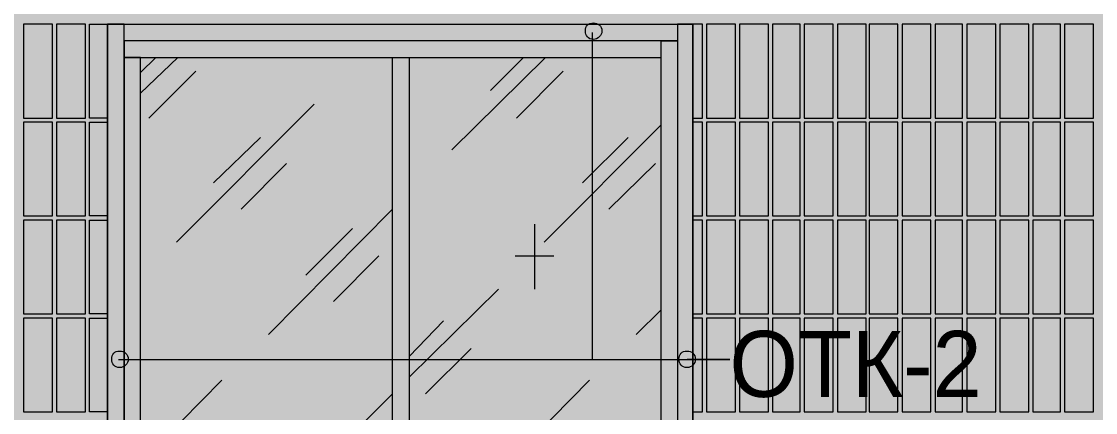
# Model space of a CAD drawing. Header units: millimetres. Extents: x -28928 to 100580, y -22867 to 36490.
# Drawn here: x 35031 to 38331, y 5739 to 6938 of the extents above; entities that cross this region are included whole.
import ezdxf

# ---------------------------------------------------------------- set-up
doc = ezdxf.new("R2010")
doc.units = ezdxf.units.MM
doc.layers.add('PDF _Геометрия', color=7, linetype='Continuous', true_color=0x8f8e8d)
doc.layers.add('PDF _Сплошная заливка', color=7, linetype='Continuous', true_color=0xffffff)
doc.layers.add('PDF _Текст', color=7, linetype='Continuous')

msp = doc.modelspace()

# ---------------------------------------------------------------- hatches: boundary and pattern name
at = {"layer": 'PDF _Сплошная заливка', "true_color": 0xffb53f, "transparency": 33554559}
h = msp.add_hatch(color=40, dxfattribs=at)
h.paths.add_polyline_path([(54591.8246691932, 8685.65908036111), (54591.8246691932, 8224.505234207263), (54845.67082303936, 8224.505234207263), (54845.67082303936, 8685.65908036111)])
h.paths.add_polyline_path([(54460.67082303934, 3189.889849591815), (54460.67082303934, 2728.736003437971), (54566.44005380859, 2728.736003437971), (54566.44005380859, 3189.889849591815)])
h.paths.add_polyline_path([(54875.28620765472, 3689.120618822584), (54875.28620765472, 3227.96677266874), (55243.36313073165, 3227.96677266874), (55243.36313073165, 3689.120618822584)])
h.paths.add_polyline_path([(54875.28620765472, 3189.889849591815), (54875.28620765472, 2728.736003437971), (55243.36313073165, 2728.736003437971), (55243.36313073165, 3189.889849591815)])
h.paths.add_polyline_path([(54460.67082303934, 3689.120618822584), (54460.67082303934, 3227.96677266874), (54566.44005380859, 3227.96677266874), (54566.44005380859, 3689.120618822584)])
h.paths.add_polyline_path([(43706.05543842383, 2161.812926514882), (43706.05543842383, 2144.889849591811), (44006.44005380846, 2144.889849591811), (44006.44005380846, 2161.812926514882)])
h.paths.add_polyline_path([(54875.28620765472, 4188.351388053372), (54875.28620765472, 3727.19754189951), (55243.36313073165, 3727.19754189951), (55243.36313073165, 4188.351388053372)])
h.paths.add_polyline_path([(43706.05543842383, 2094.120618822577), (43706.05543842383, 2081.428311130272), (44006.44005380846, 2081.428311130272), (44006.44005380846, 2094.120618822577)])
h.paths.add_polyline_path([(54460.67082303934, 4188.351388053372), (54460.67082303934, 3727.19754189951), (54566.44005380859, 3727.19754189951), (54566.44005380859, 4188.351388053372)])
h.paths.add_polyline_path([(43706.05543842383, 2034.889849591804), (43706.05543842383, 2022.197541899495), (44006.44005380846, 2022.197541899495), (44006.44005380846, 2034.889849591804)])
h.paths.add_polyline_path([(54591.8246691932, 4687.582157284141), (54591.8246691932, 4226.428311130294), (54845.67082303936, 4226.428311130294), (54845.67082303936, 4687.582157284141)])
h.paths.add_polyline_path([(43706.05543842383, 1971.428311130265), (43706.05543842383, 1962.966772668718), (44006.44005380846, 1962.966772668718), (44006.44005380846, 1971.428311130265)])
h.paths.add_polyline_path([(54591.8246691932, 5186.812926514911), (54591.8246691932, 4725.659080361063), (54845.67082303936, 4725.659080361063), (54845.67082303936, 5186.812926514911)])
h.paths.add_polyline_path([(43706.05543842383, 1912.197541899488), (43706.05543842383, 1903.73600343796), (44006.44005380846, 1903.73600343796), (44006.44005380846, 1912.197541899488)])
h.paths.add_polyline_path([(54875.28620765472, 5686.043695745695), (54875.28620765472, 5224.889849591833), (55243.36313073165, 5224.889849591833), (55243.36313073165, 5686.043695745695)])
h.paths.add_polyline_path([(43706.05543842383, 1852.966772668729), (43706.05543842383, 1844.505234207187), (44006.44005380846, 1844.505234207187), (44006.44005380846, 1852.966772668729)])
h.paths.add_polyline_path([(54460.67082303934, 5686.043695745695), (54460.67082303934, 5224.889849591833), (54566.44005380859, 5224.889849591833), (54566.44005380859, 5686.043695745695)])
h.paths.add_polyline_path([(43706.05543842383, 1793.736003437953), (43706.05543842383, 1785.27446497641), (44006.44005380846, 1785.27446497641), (44006.44005380846, 1793.736003437953)])
h.paths.add_polyline_path([(54875.28620765472, 6185.274464976465), (54875.28620765472, 5728.351388053383), (55243.36313073165, 5728.351388053383), (55243.36313073165, 6185.274464976465)])
h.paths.add_polyline_path([(43490.2862076546, 1793.736003437953), (43490.2862076546, 1785.27446497641), (43612.97851534691, 1785.27446497641), (43612.97851534691, 1793.736003437953)])
h.paths.add_polyline_path([(54460.67082303934, 6185.274464976465), (54460.67082303934, 5728.351388053383), (54566.44005380859, 5728.351388053383), (54566.44005380859, 6185.274464976465)])
h.paths.add_polyline_path([(43490.2862076546, 1852.966772668729), (43490.2862076546, 1844.505234207187), (43612.97851534691, 1844.505234207187), (43612.97851534691, 1852.966772668729)])
h.paths.add_polyline_path([(54591.8246691932, 6684.505234207234), (54591.8246691932, 6227.582157284152), (54845.67082303936, 6227.582157284152), (54845.67082303936, 6684.505234207234)])
h.paths.add_polyline_path([(43490.2862076546, 1912.197541899488), (43490.2862076546, 1903.73600343796), (43612.97851534691, 1903.73600343796), (43612.97851534691, 1912.197541899488)])
h.paths.add_polyline_path([(54591.8246691932, 7183.736003438022), (54591.8246691932, 6726.81292651494), (54845.67082303936, 6726.81292651494), (54845.67082303936, 7183.736003438022)])
h.paths.add_polyline_path([(43490.2862076546, 1971.428311130265), (43490.2862076546, 1962.966772668718), (43612.97851534691, 1962.966772668718), (43612.97851534691, 1971.428311130265)])
h.paths.add_polyline_path([(54875.28620765472, 7687.197541899553), (54875.28620765472, 7226.04369574571), (55243.36313073165, 7226.04369574571), (55243.36313073165, 7687.197541899553)])
h.paths.add_polyline_path([(43490.2862076546, 2034.889849591804), (43490.2862076546, 2022.197541899495), (43612.97851534691, 2022.197541899495), (43612.97851534691, 2034.889849591804)])
h.paths.add_polyline_path([(54460.67082303934, 7687.197541899553), (54460.67082303934, 7226.04369574571), (54566.44005380859, 7226.04369574571), (54566.44005380859, 7687.197541899553)])
h.paths.add_polyline_path([(43490.2862076546, 2094.120618822577), (43490.2862076546, 2081.428311130272), (43612.97851534691, 2081.428311130272), (43612.97851534691, 2094.120618822577)])
h.paths.add_polyline_path([(54875.28620765472, 8186.428311130341), (54875.28620765472, 7725.274464976475), (55243.36313073165, 7725.274464976475), (55243.36313073165, 8186.428311130341)])
h.paths.add_polyline_path([(43490.2862076546, 2161.812926514882), (43490.2862076546, 2144.889849591811), (43612.97851534691, 2144.889849591811), (43612.97851534691, 2161.812926514882)])
h.paths.add_polyline_path([(54460.67082303934, 8186.428311130341), (54460.67082303934, 7725.274464976475), (54566.44005380859, 7725.274464976475), (54566.44005380859, 8186.428311130341)])
h.paths.add_polyline_path([(54591.8246691932, 3189.889849591815), (54591.8246691932, 2728.736003437971), (54845.67082303936, 2728.736003437971), (54845.67082303936, 3189.889849591815)])
h.paths.add_polyline_path([(54875.28620765472, 8685.65908036111), (54875.28620765472, 8224.505234207263), (55243.36313073165, 8224.505234207263), (55243.36313073165, 8685.65908036111)])
h.paths.add_polyline_path([(54591.8246691932, 3689.120618822584), (54591.8246691932, 3227.96677266874), (54845.67082303936, 3227.96677266874), (54845.67082303936, 3689.120618822584)])
h.paths.add_polyline_path([(54460.67082303934, 8685.65908036111), (54460.67082303934, 8224.505234207263), (54566.44005380859, 8224.505234207263), (54566.44005380859, 8685.65908036111)])
h.paths.add_polyline_path([(54591.8246691932, 4188.351388053372), (54591.8246691932, 3727.19754189951), (54845.67082303936, 3727.19754189951), (54845.67082303936, 4188.351388053372)])
h.paths.add_polyline_path([(55763.74774611626, 8664.505234207256), (55319.5169768855, 8664.505234207256), (55319.5169768855, 7831.04369574572), (55763.74774611626, 7831.04369574572)])
h.paths.add_polyline_path([(54875.28620765472, 4687.582157284141), (54875.28620765472, 4226.428311130294), (55243.36313073165, 4226.428311130294), (55243.36313073165, 4687.582157284141)])
h.paths.add_polyline_path([(54845.67082303936, 8723.736003438033), (54845.67082303936, 9028.35138805342), (54591.8246691932, 9028.35138805342), (54591.8246691932, 8723.736003438033)])
h.paths.add_polyline_path([(54460.67082303934, 4687.582157284141), (54460.67082303934, 4226.428311130294), (54566.44005380859, 4226.428311130294), (54566.44005380859, 4687.582157284141)])
h.paths.add_polyline_path([(55319.5169768855, 8727.966772668795), (55763.74774611626, 8727.966772668795), (55763.74774611626, 9028.35138805342), (55319.5169768855, 9028.35138805342)])
h.paths.add_polyline_path([(54875.28620765472, 5186.812926514911), (54875.28620765472, 4725.659080361063), (55243.36313073165, 4725.659080361063), (55243.36313073165, 5186.812926514911)])
h.paths.add_polyline_path([(55763.74774611626, 7767.582157284181), (55319.5169768855, 7767.582157284181), (55319.5169768855, 6929.889849591866), (55763.74774611626, 6929.889849591866)])
h.paths.add_polyline_path([(54460.67082303934, 5186.812926514911), (54460.67082303934, 4725.659080361063), (54566.44005380859, 4725.659080361063), (54566.44005380859, 5186.812926514911)])
h.paths.add_polyline_path([(55763.74774611626, 5965.274464976468), (55319.5169768855, 5965.274464976468), (55319.5169768855, 5131.812926514915), (55763.74774611626, 5131.812926514915)])
h.paths.add_polyline_path([(54591.8246691932, 5686.043695745695), (54591.8246691932, 5224.889849591833), (54845.67082303936, 5224.889849591833), (54845.67082303936, 5686.043695745695)])
h.paths.add_polyline_path([(44344.90159227001, 1671.043695745637), (44344.90159227001, 1573.736003437956), (44890.67082303924, 1573.736003437956), (44890.67082303924, 2732.966772668733), (46265.67082303925, 2732.966772668733), (46265.67082303925, 2766.812926514893), (48152.59389996236, 2766.812926514893), (48152.59389996236, 2732.966772668733), (49887.20928457775, 2732.966772668733), (49887.20928457775, 1573.736003437956), (51287.59389996239, 1573.736003437956), (51287.59389996239, 2732.966772668733), (53085.67082303933, 2732.966772668733), (53085.67082303933, 1573.736003437956), (55260.28620765473, 1573.736003437956), (55260.28620765473, 2686.428311130265), (54447.97851534704, 2686.428311130265), (54447.97851534704, 9028.35138805342), (34432.20928457758, 9028.35138805342), (34432.20928457758, 1573.736003437956), (35295.28620765451, 1573.736003437956), (35295.28620765451, 2732.966772668733), (37093.36313073145, 2732.966772668733), (37093.36313073145, 1573.736003437956), (38493.74774611609, 1573.736003437956), (38493.74774611609, 2732.966772668733), (40291.82466919303, 2732.966772668733), (40291.82466919303, 1573.736003437956), (41637.20928457765, 1573.736003437956), (41637.20928457765, 1869.8898495918), (41692.20928457766, 1869.8898495918), (41692.20928457766, 1891.043695745655), (41577.9785153469, 1891.043695745655), (41577.9785153469, 1907.966772668726), (41692.20928457766, 1907.966772668726), (41692.20928457766, 2732.966772668733), (43490.2862076546, 2732.966772668733), (43490.2862076546, 2284.505234207198), (43502.97851534691, 2288.73600343796), (43511.44005380846, 2292.966772668722), (43524.13236150076, 2297.197541899503), (43541.05543842383, 2305.659080361031), (43553.74774611615, 2309.889849591811), (43570.67082303923, 2318.351388053339), (43583.36313073154, 2322.58215728412), (43600.28620765462, 2331.043695745648), (43612.97851534691, 2335.274464976428), (43629.90159226999, 2343.736003437953), (43642.59389996229, 2347.966772668737), (43659.51697688538, 2356.428311130261), (43672.20928457769, 2360.659080361042), (43680.67082303923, 2364.889849591807), (43693.36313073152, 2369.12061882257), (43710.28620765462, 2377.582157284116), (43722.97851534693, 2381.812926514878), (43739.90159226999, 2390.274464976421), (43752.5938999623, 2394.505234207187), (43769.51697688537, 2402.966772668729), (43782.20928457768, 2407.197541899492), (43799.13236150077, 2415.659080361038), (43811.82466919308, 2419.8898495918), (43828.74774611615, 2428.351388053346), (43841.44005380846, 2432.582157284109), (43849.90159227001, 2436.812926514889), (43871.05543842383, 2436.812926514889), (43887.97851534693, 2428.351388053346), (43900.67082303924, 2424.120618822584), (43917.5938999623, 2415.659080361038), (43930.28620765462, 2411.428311130276), (43947.20928457768, 2402.966772668729), (43959.90159226999, 2398.736003437967), (43976.82466919308, 2390.274464976421), (43989.51697688538, 2386.043695745659), (44006.44005380846, 2377.582157284116), (44019.13236150077, 2373.35138805335), (44036.05543842383, 2364.889849591807), (44048.74774611615, 2360.659080361042), (44065.67082303924, 2352.197541899499), (44078.36313073154, 2347.966772668737), (44095.28620765462, 2339.50523420719), (44107.97851534693, 2335.274464976428), (44133.36313073154, 2322.58215728412), (44146.05543842385, 2318.351388053339), (44162.97851534691, 2309.889849591811), (44175.67082303923, 2305.659080361031), (44192.59389996232, 2297.197541899503), (44205.28620765462, 2292.966772668722), (44222.20928457769, 2284.505234207198), (44234.90159227001, 2280.274464976414), (44251.82466919307, 2271.812926514889), (44264.51697688538, 2267.582157284105), (44281.44005380847, 2259.120618822581), (44294.13236150077, 2254.8898495918), (44311.05543842385, 2246.428311130272), (44323.74774611616, 2242.197541899492), (44340.67082303923, 2233.736003437964), (44353.36313073154, 2229.505234207183), (44378.74774611615, 2216.812926514875), (44378.74774611615, 2161.812926514882), (44099.51697688538, 2161.812926514882), (44099.51697688538, 2144.889849591811), (44294.13236150077, 2144.889849591811), (44340.67082303923, 2098.351388053343), (44099.51697688538, 2094.120618822577), (44099.51697688538, 2081.428311130272), (44298.36313073154, 2081.428311130272), (44340.67082303923, 2039.120618822566), (44099.51697688538, 2034.889849591804), (44099.51697688538, 2022.197541899495), (44294.13236150077, 2022.197541899495), (44340.67082303923, 1975.659080361027), (44099.51697688538, 1971.428311130265), (44099.51697688538, 1962.966772668718), (44294.13236150077, 1962.966772668718), (44340.67082303923, 1916.428311130268), (44099.51697688538, 1912.197541899488), (44099.51697688538, 1903.73600343796), (44294.13236150077, 1903.73600343796), (44340.67082303923, 1857.197541899492), (44099.51697688538, 1852.966772668729), (44099.51697688538, 1844.505234207187), (44294.13236150077, 1844.505234207187), (44340.67082303923, 1797.966772668718), (44099.51697688538, 1793.736003437953), (44099.51697688538, 1785.27446497641), (44289.90159226999, 1785.27446497641), (44298.36313073154, 1781.043695745644), (44340.67082303923, 1738.73600343796), (44336.44005380846, 1734.505234207179), (44404.13236150077, 1726.043695745651), (44404.13236150077, 1671.043695745637)])
h.paths.add_polyline_path([(54591.8246691932, 6185.274464976465), (54591.8246691932, 5728.351388053383), (54845.67082303936, 5728.351388053383), (54845.67082303936, 6185.274464976465)])
h.paths.add_polyline_path([(55763.74774611626, 4167.197541899521), (55319.5169768855, 4167.197541899521), (55319.5169768855, 3333.736003437964), (55763.74774611626, 3333.736003437964)])
h.paths.add_polyline_path([(54875.28620765472, 6684.505234207234), (54875.28620765472, 6227.582157284152), (55243.36313073165, 6227.582157284152), (55243.36313073165, 6684.505234207234)])
h.paths.add_polyline_path([(55763.74774611626, 3270.274464976424), (55319.5169768855, 3270.274464976424), (55319.5169768855, 2432.582157284109), (55763.74774611626, 2432.582157284109)])
h.paths.add_polyline_path([(54460.67082303934, 6684.505234207234), (54460.67082303934, 6227.582157284152), (54566.44005380859, 6227.582157284152), (54566.44005380859, 6684.505234207234)])
h.paths.add_polyline_path([(55763.74774611626, 2369.12061882257), (55319.5169768855, 2369.12061882257), (55319.5169768855, 1573.736003437956), (55763.74774611626, 1573.736003437956)])
h.paths.add_polyline_path([(54875.28620765472, 7183.736003438022), (54875.28620765472, 6726.81292651494), (55243.36313073165, 6726.81292651494), (55243.36313073165, 7183.736003438022)])
h.paths.add_polyline_path([(55763.74774611626, 5068.351388053376), (55319.5169768855, 5068.351388053376), (55319.5169768855, 4230.65908036106), (55763.74774611626, 4230.65908036106)])
h.paths.add_polyline_path([(54460.67082303934, 7183.736003438022), (54460.67082303934, 6726.81292651494), (54566.44005380859, 6726.81292651494), (54566.44005380859, 7183.736003438022)])
h.paths.add_polyline_path([(55763.74774611626, 6866.428311130327), (55319.5169768855, 6866.428311130327), (55319.5169768855, 6028.736003438007), (55763.74774611626, 6028.736003438007)])
h.paths.add_polyline_path([(54591.8246691932, 7687.197541899553), (54591.8246691932, 7226.04369574571), (54845.67082303936, 7226.04369574571), (54845.67082303936, 7687.197541899553)])
h.paths.add_polyline_path([(55243.36313073165, 8723.736003438033), (55243.36313073165, 9028.35138805342), (54875.28620765472, 9028.35138805342), (54875.28620765472, 8723.736003438033)])
h.paths.add_polyline_path([(54591.8246691932, 8186.428311130341), (54591.8246691932, 7725.274464976475), (54845.67082303936, 7725.274464976475), (54845.67082303936, 8186.428311130341)])
h.paths.add_polyline_path([(54566.44005380859, 8723.736003438033), (54566.44005380859, 9028.35138805342), (54460.67082303934, 9028.35138805342), (54460.67082303934, 8723.736003438033)])

# ---------------------------------------------------------------- linework, layer by layer
at = {"layer": 'PDF _Геометрия', "color": 253, "lineweight": 9, "true_color": 0xaea391}
for points in [[(35037.20928457758, 6929.889849591866), (35037.20928457758, 6642.197541899546), (35126.05543842373, 6642.197541899546), (35126.05543842373, 6929.889849591866)], [(35138.74774611605, 6929.889849591866), (35138.74774611605, 6642.197541899546), (35227.5938999622, 6642.197541899546), (35227.5938999622, 6929.889849591866)], [(37135.67082303915, 6929.889849591866), (37135.67082303915, 6642.197541899546), (37224.51697688531, 6642.197541899546), (37224.51697688531, 6929.889849591866)], [(37237.20928457762, 6929.889849591866), (37237.20928457762, 6642.197541899546), (37326.05543842378, 6642.197541899546), (37326.05543842378, 6929.889849591866)], [(37338.74774611607, 6929.889849591866), (37338.74774611607, 6642.197541899546), (37423.36313073145, 6642.197541899546), (37423.36313073145, 6929.889849591866)], [(37436.05543842376, 6929.889849591866), (37436.05543842376, 6642.197541899546), (37524.90159226992, 6642.197541899546), (37524.90159226992, 6929.889849591866)], [(37537.59389996223, 6929.889849591866), (37537.59389996223, 6642.197541899546), (37626.44005380839, 6642.197541899546), (37626.44005380839, 6929.889849591866)], [(37634.90159226992, 6929.889849591866), (37634.90159226992, 6642.197541899546), (37723.74774611607, 6642.197541899546), (37723.74774611607, 6929.889849591866)], [(37736.44005380839, 6929.889849591866), (37736.44005380839, 6642.197541899546), (37825.28620765454, 6642.197541899546), (37825.28620765454, 6929.889849591866)], [(37837.97851534685, 6929.889849591866), (37837.97851534685, 6642.197541899546), (37922.59389996224, 6642.197541899546), (37922.59389996224, 6929.889849591866)], [(37935.28620765454, 6929.889849591866), (37935.28620765454, 6642.197541899546), (38024.1323615007, 6642.197541899546), (38024.1323615007, 6929.889849591866)], [(38036.82466919301, 6929.889849591866), (38036.82466919301, 6642.197541899546), (38125.67082303917, 6642.197541899546), (38125.67082303917, 6929.889849591866)], [(38138.36313073148, 6929.889849591866), (38138.36313073148, 6642.197541899546), (38222.97851534685, 6642.197541899546), (38222.97851534685, 6929.889849591866)], [(38235.67082303915, 6929.889849591866), (38235.67082303915, 6642.197541899546), (38324.51697688531, 6642.197541899546), (38324.51697688531, 6929.889849591866)], [(35037.20928457758, 6629.505234207241), (35037.20928457758, 6341.812926514922), (35126.05543842373, 6341.812926514922), (35126.05543842373, 6629.505234207241)], [(35138.74774611605, 6629.505234207241), (35138.74774611605, 6341.812926514922), (35227.5938999622, 6341.812926514922), (35227.5938999622, 6629.505234207241)], [(37135.67082303915, 6629.505234207241), (37135.67082303915, 6341.812926514922), (37224.51697688531, 6341.812926514922), (37224.51697688531, 6629.505234207241)], [(37237.20928457762, 6629.505234207241), (37237.20928457762, 6341.812926514922), (37326.05543842378, 6341.812926514922), (37326.05543842378, 6629.505234207241)], [(37338.74774611607, 6629.505234207241), (37338.74774611607, 6341.812926514922), (37423.36313073145, 6341.812926514922), (37423.36313073145, 6629.505234207241)], [(37436.05543842376, 6629.505234207241), (37436.05543842376, 6341.812926514922), (37524.90159226992, 6341.812926514922), (37524.90159226992, 6629.505234207241)], [(37537.59389996223, 6629.505234207241), (37537.59389996223, 6341.812926514922), (37626.44005380839, 6341.812926514922), (37626.44005380839, 6629.505234207241)], [(37634.90159226992, 6629.505234207241), (37634.90159226992, 6341.812926514922), (37723.74774611607, 6341.812926514922), (37723.74774611607, 6629.505234207241)], [(37736.44005380839, 6629.505234207241), (37736.44005380839, 6341.812926514922), (37825.28620765454, 6341.812926514922), (37825.28620765454, 6629.505234207241)], [(37837.97851534685, 6629.505234207241), (37837.97851534685, 6341.812926514922), (37922.59389996224, 6341.812926514922), (37922.59389996224, 6629.505234207241)], [(37935.28620765454, 6629.505234207241), (37935.28620765454, 6341.812926514922), (38024.1323615007, 6341.812926514922), (38024.1323615007, 6629.505234207241)], [(38036.82466919301, 6629.505234207241), (38036.82466919301, 6341.812926514922), (38125.67082303917, 6341.812926514922), (38125.67082303917, 6629.505234207241)], [(38138.36313073148, 6629.505234207241), (38138.36313073148, 6341.812926514922), (38222.97851534685, 6341.812926514922), (38222.97851534685, 6629.505234207241)], [(38235.67082303915, 6629.505234207241), (38235.67082303915, 6341.812926514922), (38324.51697688531, 6341.812926514922), (38324.51697688531, 6629.505234207241)], [(35037.20928457758, 6329.120618822613), (35037.20928457758, 6041.428311130316), (35126.05543842373, 6041.428311130316), (35126.05543842373, 6329.120618822613)], [(35138.74774611605, 6329.120618822613), (35138.74774611605, 6041.428311130316), (35227.5938999622, 6041.428311130316), (35227.5938999622, 6329.120618822613)], [(37135.67082303915, 6329.120618822613), (37135.67082303915, 6041.428311130316), (37224.51697688531, 6041.428311130316), (37224.51697688531, 6329.120618822613)], [(37237.20928457762, 6329.120618822613), (37237.20928457762, 6041.428311130316), (37326.05543842378, 6041.428311130316), (37326.05543842378, 6329.120618822613)], [(37338.74774611607, 6329.120618822613), (37338.74774611607, 6041.428311130316), (37423.36313073145, 6041.428311130316), (37423.36313073145, 6329.120618822613)], [(37436.05543842376, 6329.120618822613), (37436.05543842376, 6041.428311130316), (37524.90159226992, 6041.428311130316), (37524.90159226992, 6329.120618822613)], [(37537.59389996223, 6329.120618822613), (37537.59389996223, 6041.428311130316), (37626.44005380839, 6041.428311130316), (37626.44005380839, 6329.120618822613)], [(37634.90159226992, 6329.120618822613), (37634.90159226992, 6041.428311130316), (37723.74774611607, 6041.428311130316), (37723.74774611607, 6329.120618822613)], [(37736.44005380839, 6329.120618822613), (37736.44005380839, 6041.428311130316), (37825.28620765454, 6041.428311130316), (37825.28620765454, 6329.120618822613)], [(37837.97851534685, 6329.120618822613), (37837.97851534685, 6041.428311130316), (37922.59389996224, 6041.428311130316), (37922.59389996224, 6329.120618822613)], [(37935.28620765454, 6329.120618822613), (37935.28620765454, 6041.428311130316), (38024.1323615007, 6041.428311130316), (38024.1323615007, 6329.120618822613)], [(38036.82466919301, 6329.120618822613), (38036.82466919301, 6041.428311130316), (38125.67082303917, 6041.428311130316), (38125.67082303917, 6329.120618822613)], [(38138.36313073148, 6329.120618822613), (38138.36313073148, 6041.428311130316), (38222.97851534685, 6041.428311130316), (38222.97851534685, 6329.120618822613)], [(38235.67082303915, 6329.120618822613), (38235.67082303915, 6041.428311130316), (38324.51697688531, 6041.428311130316), (38324.51697688531, 6329.120618822613)], [(35037.20928457758, 6028.736003438007), (35037.20928457758, 5741.043695745691), (35126.05543842373, 5741.043695745691), (35126.05543842373, 6028.736003438007)], [(35138.74774611605, 6028.736003438007), (35138.74774611605, 5741.043695745691), (35227.5938999622, 5741.043695745691), (35227.5938999622, 6028.736003438007)], [(37135.67082303915, 6028.736003438007), (37135.67082303915, 5741.043695745691), (37224.51697688531, 5741.043695745691), (37224.51697688531, 6028.736003438007)], [(37237.20928457762, 6028.736003438007), (37237.20928457762, 5741.043695745691), (37326.05543842378, 5741.043695745691), (37326.05543842378, 6028.736003438007)], [(37338.74774611607, 6028.736003438007), (37338.74774611607, 5741.043695745691), (37423.36313073145, 5741.043695745691), (37423.36313073145, 6028.736003438007)], [(37436.05543842376, 6028.736003438007), (37436.05543842376, 5741.043695745691), (37524.90159226992, 5741.043695745691), (37524.90159226992, 6028.736003438007)], [(37537.59389996223, 6028.736003438007), (37537.59389996223, 5741.043695745691), (37626.44005380839, 5741.043695745691), (37626.44005380839, 6028.736003438007)], [(37634.90159226992, 6028.736003438007), (37634.90159226992, 5741.043695745691), (37723.74774611607, 5741.043695745691), (37723.74774611607, 6028.736003438007)], [(37736.44005380839, 6028.736003438007), (37736.44005380839, 5741.043695745691), (37825.28620765454, 5741.043695745691), (37825.28620765454, 6028.736003438007)], [(37837.97851534685, 6028.736003438007), (37837.97851534685, 5741.043695745691), (37922.59389996224, 5741.043695745691), (37922.59389996224, 6028.736003438007)], [(37935.28620765454, 6028.736003438007), (37935.28620765454, 5741.043695745691), (38024.1323615007, 5741.043695745691), (38024.1323615007, 6028.736003438007)], [(38036.82466919301, 6028.736003438007), (38036.82466919301, 5741.043695745691), (38125.67082303917, 5741.043695745691), (38125.67082303917, 6028.736003438007)], [(38138.36313073148, 6028.736003438007), (38138.36313073148, 5741.043695745691), (38222.97851534685, 5741.043695745691), (38222.97851534685, 6028.736003438007)], [(38235.67082303915, 6028.736003438007), (38235.67082303915, 5741.043695745691), (38324.51697688531, 5741.043695745691), (38324.51697688531, 6028.736003438007)]]:
    msp.add_lwpolyline(points, close=True, dxfattribs=at)
for points in [[(35295.28620765451, 6642.197541899546), (35240.2862076545, 6642.197541899546), (35240.2862076545, 6929.889849591866), (35295.28620765451, 6929.889849591866)], [(35324.90159226989, 6929.889849591866), (35324.90159226989, 6929.889849591866)], [(35337.5938999622, 6929.889849591866), (35337.5938999622, 6929.889849591866)], [(35426.44005380836, 6929.889849591866), (35426.44005380836, 6929.889849591866)], [(35439.13236150067, 6929.889849591866), (35439.13236150067, 6929.889849591866)], [(35527.97851534683, 6929.889849591866), (35527.97851534683, 6929.889849591866)], [(35536.44005380837, 6929.889849591866), (35536.44005380837, 6929.889849591866)], [(35625.28620765451, 6929.889849591866), (35625.28620765451, 6929.889849591866)], [(35637.97851534683, 6929.889849591866), (35637.97851534683, 6929.889849591866)], [(35726.82466919298, 6929.889849591866), (35726.82466919298, 6929.889849591866)], [(35739.51697688529, 6929.889849591866), (35739.51697688529, 6929.889849591866)], [(35824.13236150067, 6929.889849591866), (35824.13236150067, 6929.889849591866)], [(35836.82466919297, 6929.889849591866), (35836.82466919297, 6929.889849591866)], [(35925.67082303912, 6929.889849591866), (35925.67082303912, 6929.889849591866)], [(35938.36313073144, 6929.889849591866), (35938.36313073144, 6929.889849591866)], [(36027.20928457759, 6929.889849591866), (36027.20928457759, 6929.889849591866)], [(36035.67082303914, 6929.889849591866), (36035.67082303914, 6929.889849591866)], [(36124.51697688529, 6929.889849591866), (36124.51697688529, 6929.889849591866)], [(36137.20928457759, 6929.889849591866), (36137.20928457759, 6929.889849591866)], [(36226.05543842375, 6929.889849591866), (36226.05543842375, 6929.889849591866)], [(36238.74774611606, 6929.889849591866), (36238.74774611606, 6929.889849591866)], [(36327.59389996222, 6929.889849591866), (36327.59389996222, 6929.889849591866)], [(36336.05543842376, 6929.889849591866), (36336.05543842376, 6929.889849591866)], [(36424.90159226992, 6929.889849591866), (36424.90159226992, 6929.889849591866)], [(36437.59389996222, 6929.889849591866), (36437.59389996222, 6929.889849591866)], [(36526.44005380837, 6929.889849591866), (36526.44005380837, 6929.889849591866)], [(36539.13236150068, 6929.889849591866), (36539.13236150068, 6929.889849591866)], [(36623.74774611606, 6929.889849591866), (36623.74774611606, 6929.889849591866)], [(36636.44005380837, 6929.889849591866), (36636.44005380837, 6929.889849591866)], [(36725.28620765453, 6929.889849591866), (36725.28620765453, 6929.889849591866)], [(36737.97851534683, 6929.889849591866), (36737.97851534683, 6929.889849591866)], [(36826.82466919298, 6929.889849591866), (36826.82466919298, 6929.889849591866)], [(36835.28620765453, 6929.889849591866), (36835.28620765453, 6929.889849591866)], [(36924.13236150068, 6929.889849591866), (36924.13236150068, 6929.889849591866)], [(36936.824669193, 6929.889849591866), (36936.824669193, 6929.889849591866)], [(37025.67082303915, 6929.889849591866), (37025.67082303915, 6929.889849591866)], [(37038.36313073145, 6929.889849591866), (37038.36313073145, 6929.889849591866)], [(37093.36313073145, 6642.197541899546), (37122.97851534685, 6642.197541899546), (37122.97851534685, 6929.889849591866), (37093.36313073145, 6929.889849591866)], [(35295.28620765451, 6341.812926514922), (35240.2862076545, 6341.812926514922), (35240.2862076545, 6629.505234207241), (35295.28620765451, 6629.505234207241)], [(37093.36313073145, 6341.812926514922), (37122.97851534685, 6341.812926514922), (37122.97851534685, 6629.505234207241), (37093.36313073145, 6629.505234207241)], [(35295.28620765451, 6041.428311130316), (35240.2862076545, 6041.428311130316), (35240.2862076545, 6329.120618822613), (35295.28620765451, 6329.120618822613)], [(37093.36313073145, 6041.428311130316), (37122.97851534685, 6041.428311130316), (37122.97851534685, 6329.120618822613), (37093.36313073145, 6329.120618822613)], [(35295.28620765451, 5741.043695745691), (35240.2862076545, 5741.043695745691), (35240.2862076545, 6028.736003438007), (35295.28620765451, 6028.736003438007)], [(37093.36313073145, 5741.043695745691), (37122.97851534685, 5741.043695745691), (37122.97851534685, 6028.736003438007), (37093.36313073145, 6028.736003438007)]]:
    msp.add_lwpolyline(points, dxfattribs=at)
at = {"layer": 'PDF _Геометрия', "color": 7, "lineweight": 9}
for points in [[(35295.28620765451, 4230.65908036106), (35295.28620765451, 6929.889849591866), (37093.36313073145, 6929.889849591866), (37093.36313073145, 4230.65908036106)], [(35396.82466919298, 5580.274464976454), (35396.82466919298, 6828.351388053401), (35346.05543842375, 6828.351388053401), (35346.05543842375, 5580.274464976454), (35346.05543842375, 6853.736003438018), (35346.05543842375, 6929.889849591866), (35295.28620765451, 6929.889849591866), (35295.28620765451, 6853.736003438018), (35295.28620765451, 5580.274464976454)], [(36784.51697688529, 6904.505234207249), (36784.51697688529, 5901.812926514929), (37207.59389996222, 5901.812926514929), (37076.44005380839, 5901.812926514929)], [(37093.36313073145, 5580.274464976454), (37093.36313073145, 6853.736003438018), (37093.36313073145, 6929.889849591866), (37046.824669193, 6929.889849591866), (37046.824669193, 6853.736003438018), (37046.824669193, 5580.274464976454)], [(35396.82466919298, 6718.351388053394), (35511.05543842375, 6828.351388053401)], [(35396.82466919298, 6781.812926514933), (35443.36313073144, 6828.351388053401)], [(36069.51697688529, 6828.351388053401), (36073.74774611606, 6828.351388053401)], [(36352.97851534683, 6544.889849591847), (36640.67082303915, 6828.351388053401)], [(36471.44005380836, 6726.81292651494), (36572.97851534683, 6828.351388053401)], [(35422.20928457759, 6642.197541899546), (35566.05543842375, 6786.043695745699)], [(36551.824669193, 6642.197541899546), (36695.67082303914, 6786.043695745699)], [(35506.82466919297, 6261.428311130312), (35929.9015922699, 6684.505234207234)], [(36636.44005380837, 6261.428311130312), (36996.05543842378, 6621.043695745695)], [(35621.05543842373, 6443.351388053386), (35764.9015922699, 6582.966772668773)], [(36754.90159226992, 6443.351388053386), (36894.51697688531, 6582.966772668773)], [(35705.67082303912, 6362.966772668777), (35845.28620765451, 6502.58215728416)], [(36835.28620765453, 6362.966772668777), (36979.13236150068, 6502.58215728416)], [(35790.28620765453, 5977.966772668777), (36171.05543842376, 6362.966772668777)], [(35904.51697688529, 6159.889849591851), (36048.36313073144, 6303.736003438)], [(36606.824669193, 6316.428311130308), (36606.824669193, 6117.582157284163)], [(35989.13236150067, 6079.505234207241), (36128.74774611605, 6219.120618822624)], [(36547.59389996222, 6219.120618822624), (36666.05543842376, 6219.120618822624)], [(36221.82466919298, 5846.812926514918), (36496.82466919298, 6117.582157284163)], [(36919.90159226992, 5977.966772668777), (36996.05543842378, 6054.120618822624)], [(36221.82466919298, 5910.274464976457), (36327.59389996222, 6020.274464976465)], [(36272.59389996222, 5796.043695745684), (36412.20928457761, 5935.659080361071)], [(35329.13236150065, 5901.812926514929), (37207.59389996222, 5901.812926514929)], [(35396.82466919298, 5584.505234207234), (35646.44005380836, 5838.35138805339)], [(36547.59389996222, 5605.659080361067), (36776.05543842375, 5838.35138805339)], [(36069.51697688529, 5694.505234207223), (36171.05543842376, 5796.043695745684)]]:
    msp.add_lwpolyline(points, dxfattribs=at)
for points in [[(36196.44005380837, 6879.120618822635), (35346.05543842375, 6879.120618822635), (35346.05543842375, 6828.351388053401), (36196.44005380837, 6828.351388053401), (36996.05543842378, 6828.351388053401), (36996.05543842378, 6879.120618822635), (36196.44005380837, 6879.120618822635), (35371.44005380836, 6879.120618822635), (35346.05543842375, 6879.120618822635), (35346.05543842375, 6929.889849591866), (35371.44005380836, 6929.889849591866), (36196.44005380837, 6929.889849591866), (37021.44005380839, 6929.889849591866), (37046.824669193, 6929.889849591866), (37046.824669193, 6879.120618822635), (37021.44005380839, 6879.120618822635)], [(36996.05543842378, 6853.736003438018), (36996.05543842378, 6879.120618822635), (37046.824669193, 6879.120618822635), (37046.824669193, 6853.736003438018), (37046.824669193, 5580.274464976454), (37046.824669193, 4281.42831113029), (36996.05543842378, 4281.42831113029), (36996.05543842378, 5580.274464976454)], [(36221.82466919298, 4281.42831113029), (36171.05543842376, 4281.42831113029), (35396.82466919298, 4281.42831113029), (35396.82466919298, 4332.197541899521), (36171.05543842376, 4332.197541899521), (36171.05543842376, 4281.42831113029), (36171.05543842376, 5580.274464976454), (36171.05543842376, 6828.351388053401), (36221.82466919298, 6828.351388053401), (36221.82466919298, 5580.274464976454)]]:
    msp.add_lwpolyline(points, close=True, dxfattribs=at)
for points in [[(36763.36313073145, 6908.736003438011), (36763.36313073145, 6925.659080361082), (36771.824669193, 6934.120618822628), (36788.74774611606, 6934.120618822628)], [(36763.36313073145, 6908.736003438011), (36763.36313073145, 6925.659080361082), (36771.824669193, 6934.120618822628), (36788.74774611606, 6934.120618822628)], [(36788.74774611606, 6934.120618822628), (36801.44005380837, 6934.120618822628), (36814.13236150068, 6925.659080361082), (36814.13236150068, 6908.736003438011)], [(36788.74774611606, 6934.120618822628), (36801.44005380837, 6934.120618822628), (36814.13236150068, 6925.659080361082), (36814.13236150068, 6908.736003438011)], [(36788.74774611606, 6883.351388053397), (36771.824669193, 6883.351388053397), (36763.36313073145, 6896.043695745706), (36763.36313073145, 6908.736003438011)], [(36788.74774611606, 6883.351388053397), (36771.824669193, 6883.351388053397), (36763.36313073145, 6896.043695745706), (36763.36313073145, 6908.736003438011)], [(36814.13236150068, 6908.736003438011), (36814.13236150068, 6896.043695745706), (36801.44005380837, 6883.351388053397), (36788.74774611606, 6883.351388053397)], [(36814.13236150068, 6908.736003438011), (36814.13236150068, 6896.043695745706), (36801.44005380837, 6883.351388053397), (36788.74774611606, 6883.351388053397)], [(35307.97851534683, 5901.812926514929), (35307.97851534683, 5918.736003438), (35316.44005380834, 5927.197541899546), (35333.36313073144, 5927.197541899546)], [(35307.97851534683, 5901.812926514929), (35307.97851534683, 5918.736003438), (35316.44005380834, 5927.197541899546), (35333.36313073144, 5927.197541899546)], [(35333.36313073144, 5927.197541899546), (35346.05543842375, 5927.197541899546), (35358.74774611606, 5918.736003438), (35358.74774611606, 5901.812926514929)], [(35333.36313073144, 5927.197541899546), (35346.05543842375, 5927.197541899546), (35358.74774611606, 5918.736003438), (35358.74774611606, 5901.812926514929)], [(37051.05543842376, 5901.812926514929), (37051.05543842376, 5918.736003438), (37059.51697688531, 5927.197541899546), (37076.44005380839, 5927.197541899546)], [(37051.05543842376, 5901.812926514929), (37051.05543842376, 5918.736003438), (37059.51697688531, 5927.197541899546), (37076.44005380839, 5927.197541899546)], [(37076.44005380839, 5927.197541899546), (37089.13236150068, 5927.197541899546), (37101.824669193, 5918.736003438), (37101.824669193, 5901.812926514929)], [(37076.44005380839, 5927.197541899546), (37089.13236150068, 5927.197541899546), (37101.824669193, 5918.736003438), (37101.824669193, 5901.812926514929)], [(35333.36313073144, 5876.428311130316), (35316.44005380834, 5876.428311130316), (35307.97851534683, 5889.120618822621), (35307.97851534683, 5901.812926514929)], [(35333.36313073144, 5876.428311130316), (35316.44005380834, 5876.428311130316), (35307.97851534683, 5889.120618822621), (35307.97851534683, 5901.812926514929)], [(35358.74774611606, 5901.812926514929), (35358.74774611606, 5889.120618822621), (35346.05543842375, 5876.428311130316), (35333.36313073144, 5876.428311130316)], [(35358.74774611606, 5901.812926514929), (35358.74774611606, 5889.120618822621), (35346.05543842375, 5876.428311130316), (35333.36313073144, 5876.428311130316)], [(37076.44005380839, 5876.428311130316), (37059.51697688531, 5876.428311130316), (37051.05543842376, 5889.120618822621), (37051.05543842376, 5901.812926514929)], [(37076.44005380839, 5876.428311130316), (37059.51697688531, 5876.428311130316), (37051.05543842376, 5889.120618822621), (37051.05543842376, 5901.812926514929)], [(37101.824669193, 5901.812926514929), (37101.824669193, 5889.120618822621), (37089.13236150068, 5876.428311130316), (37076.44005380839, 5876.428311130316)], [(37101.824669193, 5901.812926514929), (37101.824669193, 5889.120618822621), (37089.13236150068, 5876.428311130316), (37076.44005380839, 5876.428311130316)]]:
    msp.add_open_spline(points, degree=3, dxfattribs=at)
at = {"layer": 'PDF _Сплошная заливка', "lineweight": 9, "transparency": 33554559}
for points in [[(35396.82466919298, 6828.351388053401), (35396.82466919298, 4332.197541899521), (36171.05543842376, 6828.351388053401), (36171.05543842376, 4332.197541899521)], [(36221.82466919298, 6828.351388053401), (36221.82466919298, 5605.659080361067), (36996.05543842378, 6828.351388053401), (36996.05543842378, 5605.659080361067)]]:
    msp.add_solid(points, dxfattribs=at)

# ---------------------------------------------------------------- texts
at = {"layer": 'PDF _Текст', "insert": (37206.12635104475, 5886.513944233284), "char_height": 202.5607614850196, "attachment_point": 4, "style": ''}
msp.add_mtext('ОТК-2', dxfattribs=at)

doc.saveas('drawing.dxf')
